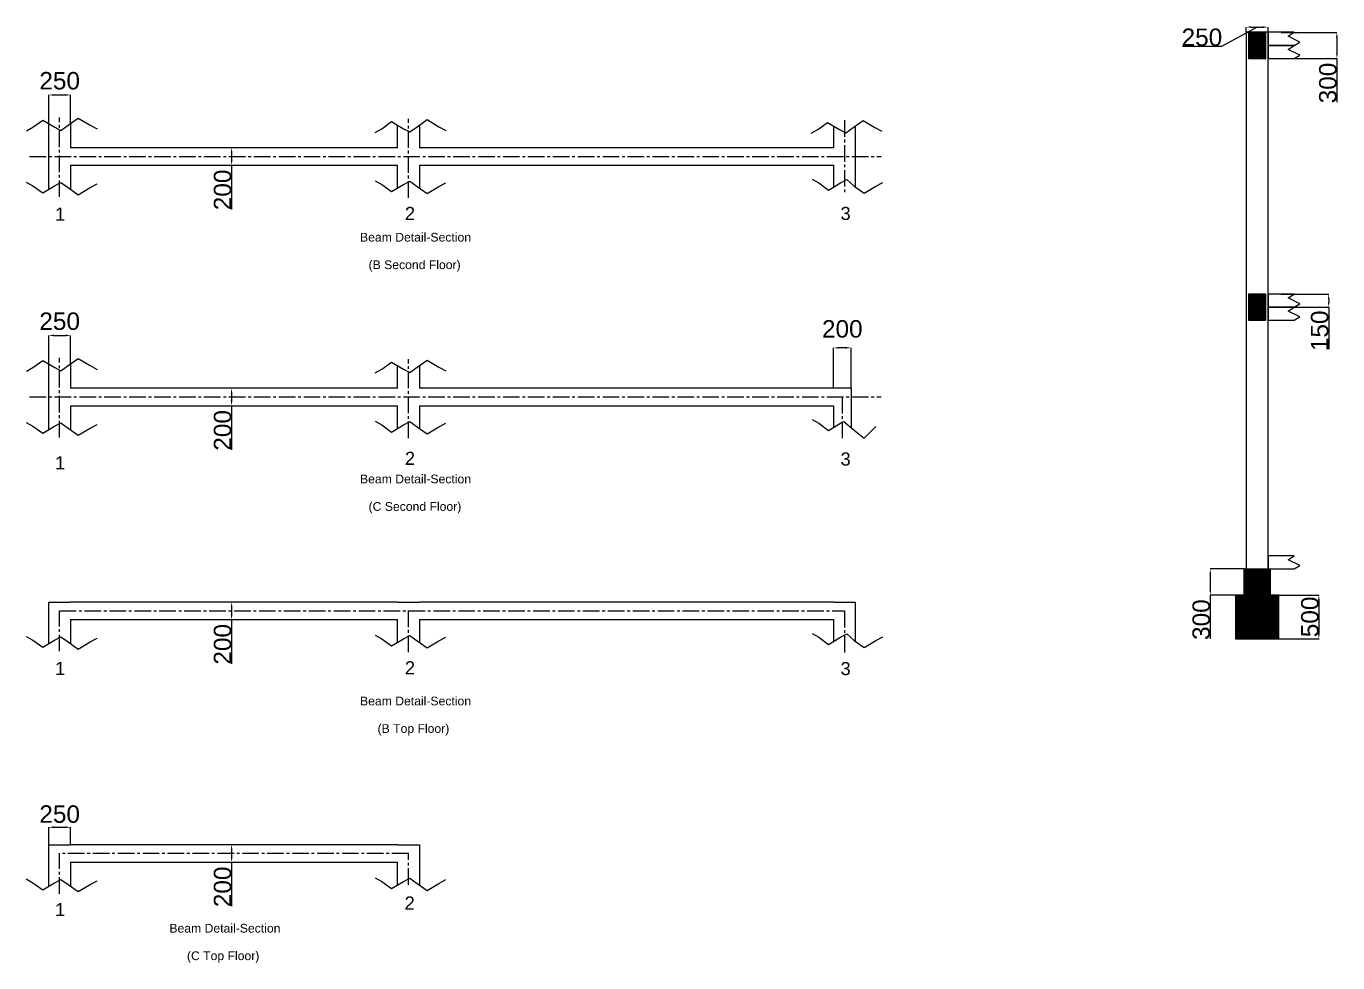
# Model space of a CAD drawing. Header units: millimetres. Extents: x -6487 to 75423, y -7622 to 19447.
# Drawn here: x 60383 to 75423, y -3798 to 6936 of the extents above; entities that cross this region are included whole.
import ezdxf

# ---------------------------------------------------------------- set-up
doc = ezdxf.new("R2010")
doc.units = ezdxf.units.MM
doc.linetypes.add('CENTER2', pattern=[28.575, 19.05, -3.175, 3.175, -3.175])
doc.layers.add('Centreline', color=7, linetype='Continuous', plot=False)
doc.styles.add('Annotative', font='arial.ttf')
doc.styles.get("Standard").update_dxf_attribs({"font": 'arial.ttf', "height": 100})
doc.dimstyles.new('Annotative', dxfattribs={"dimscale": 0, "dimtxt": 100, "dimasz": 60, "dimexe": 1.25, "dimexo": 0.625, "dimtad": 1, "dimtxsty": 'Standard', "dimcen": 2.5, "dimadec": 0, "dimazin": 0, "dimtfac": 1, "dimtmove": 0, "dimatfit": 3, "dimfxl": 1, "dimarcsym": 0})
pattern_1 = [(45, (-11775.926, -9212.82), (-6.7351921, 6.7351921), []), (45, (-11771.435, -9212.82), (-6.7351921, 6.7351921), [])]

# ---------------------------------------------------------------- blocks, each defined once
blk = doc.blocks.new('*U101')
at = {"layer": 'Centreline', "color": 0, "linetype": 'CENTER2', "lineweight": -3, "ltscale": 10, "transparency": 16777216}
blk.add_line((-2345, 0), (7419, 0), dxfattribs=at)
blk = doc.blocks.new('*U102')
at = {"layer": 'Centreline', "color": 0, "linetype": 'CENTER2', "lineweight": -3, "ltscale": 10, "transparency": 16777216}
blk.add_line((0, -244), (0, 661), dxfattribs=at)
blk = doc.blocks.new('*U103')
at = {"layer": 'Centreline', "color": 0, "linetype": 'CENTER2', "lineweight": -3, "ltscale": 10, "transparency": 16777216}
blk.add_line((0, -345), (0, 566), dxfattribs=at)
blk = doc.blocks.new('*U104')
at = {"layer": 'Centreline', "color": 0, "linetype": 'CENTER2', "lineweight": -3, "ltscale": 10, "transparency": 16777216}
blk.add_line((0, 529), (0, -324), dxfattribs=at)
blk = doc.blocks.new('*D106')
at = {"layer": 'Centreline', "color": 0, "lineweight": -2, "transparency": 16777216}
for p, q in [((62738, 5483), (62738, 5403)), ((62739, 5543), (62739, 5543)), ((62738, 5343), (62738, 4837)), ((62739, 5343), (62739, 5343))]:
    blk.add_line(p, q, dxfattribs=at)
at = {"layer": 'Centreline', "color": 0, "lineweight": -3, "transparency": 16777216}
for points in [[(62728, 5483), (62748, 5483), (62738, 5543)], [(62728, 5403), (62748, 5403), (62738, 5343)]]:
    blk.add_solid(points, dxfattribs=at)
at = {"layer": 'Defpoints', "color": 0, "lineweight": -3, "transparency": 16777216}
for p in [(62738, 5543), (62738, 5343), (62738, 5343)]:
    blk.add_point(p, dxfattribs=at)
at = {"layer": 'Centreline', "color": 0, "lineweight": -3, "transparency": 16777216, "insert": (62635, 5060), "char_height": 100, "attachment_point": 5, "rotation": 90}
blk.add_mtext('{\\H2x;200}', dxfattribs=at)
blk = doc.blocks.new('*D108')
at = {"layer": 'Centreline', "color": 0, "lineweight": -2, "transparency": 16777216}
for p, q in [((60641, 5818), (60641, 6149)), ((60701, 6148), (60831, 6148)), ((60891, 5818), (60891, 6149))]:
    blk.add_line(p, q, dxfattribs=at)
at = {"layer": 'Centreline', "color": 0, "lineweight": -3, "transparency": 16777216}
for points in [[(60701, 6158), (60701, 6138), (60641, 6148)], [(60831, 6158), (60831, 6138), (60891, 6148)]]:
    blk.add_solid(points, dxfattribs=at)
at = {"layer": 'Defpoints', "color": 0, "lineweight": -3, "transparency": 16777216}
for p in [(60891, 6148), (60641, 5818), (60891, 5818)]:
    blk.add_point(p, dxfattribs=at)
at = {"layer": 'Centreline', "color": 0, "lineweight": -3, "transparency": 16777216, "insert": (60766, 6310), "char_height": 100, "attachment_point": 5}
blk.add_mtext('{\\H2x;250}', dxfattribs=at)
blk = doc.blocks.new('*U109')
at = {"layer": 'Centreline', "color": 0, "linetype": 'CENTER2', "lineweight": -3, "ltscale": 10, "transparency": 16777216}
blk.add_line((-2345, 0), (7419, 0), dxfattribs=at)
blk = doc.blocks.new('*U110')
at = {"layer": 'Centreline', "color": 0, "linetype": 'CENTER2', "lineweight": -3, "ltscale": 10, "transparency": 16777216}
blk.add_line((0, -244), (0, 661), dxfattribs=at)
blk = doc.blocks.new('*U111')
at = {"layer": 'Centreline', "color": 0, "linetype": 'CENTER2', "lineweight": -3, "ltscale": 10, "transparency": 16777216}
blk.add_line((0, -345), (0, 566), dxfattribs=at)
blk = doc.blocks.new('*D112')
at = {"layer": 'Centreline', "color": 0, "lineweight": -2, "transparency": 16777216}
for p, q in [((62738, 2727), (62738, 2647)), ((62739, 2787), (62739, 2787)), ((62738, 2587), (62738, 2081)), ((62739, 2587), (62739, 2587))]:
    blk.add_line(p, q, dxfattribs=at)
at = {"layer": 'Centreline', "color": 0, "lineweight": -3, "transparency": 16777216}
for points in [[(62728, 2727), (62748, 2727), (62738, 2787)], [(62728, 2647), (62748, 2647), (62738, 2587)]]:
    blk.add_solid(points, dxfattribs=at)
at = {"layer": 'Defpoints', "color": 0, "lineweight": -3, "transparency": 16777216}
for p in [(62738, 2787), (62738, 2587), (62738, 2587)]:
    blk.add_point(p, dxfattribs=at)
at = {"layer": 'Centreline', "color": 0, "lineweight": -3, "transparency": 16777216, "insert": (62635, 2304), "char_height": 100, "attachment_point": 5, "rotation": 90}
blk.add_mtext('{\\H2x;200}', dxfattribs=at)
blk = doc.blocks.new('*D113')
at = {"layer": 'Centreline', "color": 0, "lineweight": -2, "transparency": 16777216}
for p, q in [((60641, 3063), (60641, 3393)), ((60701, 3392), (60831, 3392)), ((60891, 3063), (60891, 3393))]:
    blk.add_line(p, q, dxfattribs=at)
at = {"layer": 'Centreline', "color": 0, "lineweight": -3, "transparency": 16777216}
for points in [[(60701, 3402), (60701, 3382), (60641, 3392)], [(60831, 3402), (60831, 3382), (60891, 3392)]]:
    blk.add_solid(points, dxfattribs=at)
at = {"layer": 'Defpoints', "color": 0, "lineweight": -3, "transparency": 16777216}
for p in [(60891, 3392), (60641, 3062), (60891, 3062)]:
    blk.add_point(p, dxfattribs=at)
at = {"layer": 'Centreline', "color": 0, "lineweight": -3, "transparency": 16777216, "insert": (60766, 3554), "char_height": 100, "attachment_point": 5}
blk.add_mtext('{\\H2x;250}', dxfattribs=at)
blk = doc.blocks.new('*D115')
at = {"layer": 'Centreline', "color": 0, "lineweight": -2, "transparency": 16777216}
for p, q in [((69641, 2788), (69641, 3251)), ((69781, 3250), (69701, 3250)), ((69841, 2788), (69841, 3251))]:
    blk.add_line(p, q, dxfattribs=at)
at = {"layer": 'Centreline', "color": 0, "lineweight": -3, "transparency": 16777216}
for points in [[(69701, 3260), (69701, 3240), (69641, 3250)], [(69781, 3260), (69781, 3240), (69841, 3250)]]:
    blk.add_solid(points, dxfattribs=at)
at = {"layer": 'Defpoints', "color": 0, "lineweight": -3, "transparency": 16777216}
for p in [(69641, 3250), (69641, 2787), (69841, 2787)]:
    blk.add_point(p, dxfattribs=at)
at = {"layer": 'Centreline', "color": 0, "lineweight": -3, "transparency": 16777216, "insert": (69741, 3466), "char_height": 100, "attachment_point": 5}
blk.add_mtext('{\\H2x;200}', dxfattribs=at)
blk = doc.blocks.new('*U116')
at = {"layer": 'Centreline', "color": 0, "linetype": 'CENTER2', "lineweight": -3, "ltscale": 10, "transparency": 16777216}
blk.add_line((0, 115), (0, -386), dxfattribs=at)
blk = doc.blocks.new('*U117')
at = {"layer": 'Centreline', "color": 0, "linetype": 'CENTER2', "lineweight": -3, "ltscale": 10, "transparency": 16777216}
blk.add_line((-2000, 0), (7000, 0), dxfattribs=at)
blk = doc.blocks.new('*U118')
at = {"layer": 'Centreline', "color": 0, "linetype": 'CENTER2', "lineweight": -3, "ltscale": 10, "transparency": 16777216}
blk.add_line((0, -244), (0, 232), dxfattribs=at)
blk = doc.blocks.new('*U119')
at = {"layer": 'Centreline', "color": 0, "linetype": 'CENTER2', "lineweight": -3, "ltscale": 10, "transparency": 16777216}
blk.add_line((0, -276), (0, 189), dxfattribs=at)
blk = doc.blocks.new('*U120')
at = {"layer": 'Centreline', "color": 0, "linetype": 'CENTER2', "lineweight": -3, "ltscale": 10, "transparency": 16777216}
blk.add_line((0, 176), (0, -324), dxfattribs=at)
blk = doc.blocks.new('*D121')
at = {"layer": 'Centreline', "color": 0, "lineweight": -2, "transparency": 16777216}
for p, q in [((62739, 335), (62739, 335)), ((62738, 275), (62738, 195)), ((62738, 135), (62738, -371)), ((62739, 135), (62739, 135))]:
    blk.add_line(p, q, dxfattribs=at)
at = {"layer": 'Centreline', "color": 0, "lineweight": -3, "transparency": 16777216}
for points in [[(62728, 275), (62748, 275), (62738, 335)], [(62728, 195), (62748, 195), (62738, 135)]]:
    blk.add_solid(points, dxfattribs=at)
at = {"layer": 'Defpoints', "color": 0, "lineweight": -3, "transparency": 16777216}
for p in [(62738, 335), (62738, 135), (62738, 135)]:
    blk.add_point(p, dxfattribs=at)
at = {"layer": 'Centreline', "color": 0, "lineweight": -3, "transparency": 16777216, "insert": (62635, -148), "char_height": 100, "attachment_point": 5, "rotation": 90}
blk.add_mtext('{\\H2x;200}', dxfattribs=at)
blk = doc.blocks.new('*U125')
at = {"layer": 'Centreline', "color": 0, "linetype": 'CENTER2', "lineweight": -3, "ltscale": 10, "transparency": 16777216}
blk.add_line((0, -276), (0, 189), dxfattribs=at)
blk = doc.blocks.new('*D126')
at = {"layer": 'Centreline', "color": 0, "lineweight": -2, "transparency": 16777216}
for p, q in [((62738, -2505), (62738, -2585)), ((62739, -2445), (62739, -2445)), ((62738, -2645), (62738, -3151)), ((62739, -2645), (62739, -2645))]:
    blk.add_line(p, q, dxfattribs=at)
at = {"layer": 'Centreline', "color": 0, "lineweight": -3, "transparency": 16777216}
for points in [[(62728, -2505), (62748, -2505), (62738, -2445)], [(62728, -2585), (62748, -2585), (62738, -2645)]]:
    blk.add_solid(points, dxfattribs=at)
at = {"layer": 'Defpoints', "color": 0, "lineweight": -3, "transparency": 16777216}
for p in [(62738, -2445), (62738, -2645), (62738, -2645)]:
    blk.add_point(p, dxfattribs=at)
at = {"layer": 'Centreline', "color": 0, "lineweight": -3, "transparency": 16777216, "insert": (62635, -2928), "char_height": 100, "attachment_point": 5, "rotation": 90}
blk.add_mtext('{\\H2x;200}', dxfattribs=at)
blk = doc.blocks.new('*U127')
at = {"layer": 'Centreline', "color": 0, "linetype": 'CENTER2', "lineweight": -3, "ltscale": 10, "transparency": 16777216}
blk.add_line((2000, 0), (-2003.5, 0), dxfattribs=at)
blk = doc.blocks.new('*U128')
at = {"layer": 'Centreline', "color": 0, "linetype": 'CENTER2', "lineweight": -3, "ltscale": 10, "transparency": 16777216}
blk.add_line((0, -182), (0, 182), dxfattribs=at)
blk = doc.blocks.new('*D130')
at = {"layer": 'Centreline', "color": 0, "lineweight": -2, "transparency": 16777216}
for p, q in [((60641, -2444), (60641, -2244)), ((60701, -2245), (60831, -2245)), ((60891, -2444), (60891, -2244))]:
    blk.add_line(p, q, dxfattribs=at)
at = {"layer": 'Centreline', "color": 0, "lineweight": -3, "transparency": 16777216}
for points in [[(60701, -2235), (60701, -2255), (60641, -2245)], [(60831, -2235), (60831, -2255), (60891, -2245)]]:
    blk.add_solid(points, dxfattribs=at)
at = {"layer": 'Defpoints', "color": 0, "lineweight": -3, "transparency": 16777216}
for p in [(60891, -2245), (60641, -2445), (60891, -2445)]:
    blk.add_point(p, dxfattribs=at)
at = {"layer": 'Centreline', "color": 0, "lineweight": -3, "transparency": 16777216, "insert": (60766, -2095), "char_height": 100, "attachment_point": 5}
blk.add_mtext('{\\H2x;250}', dxfattribs=at)
blk = doc.blocks.new('*D156')
at = {"layer": 'Centreline', "color": 0, "lineweight": -2, "transparency": 16777216}
for p, q in [((74774, 3866), (75320, 3866)), ((75319, 3806), (75319, 3776)), ((74774, 3716), (75320, 3716)), ((75319, 3716), (75319, 3233))]:
    blk.add_line(p, q, dxfattribs=at)
at = {"layer": 'Centreline', "color": 0, "lineweight": -3, "transparency": 16777216}
for points in [[(75309, 3806), (75329, 3806), (75319, 3866)], [(75309, 3776), (75329, 3776), (75319, 3716)]]:
    blk.add_solid(points, dxfattribs=at)
at = {"layer": 'Defpoints', "color": 0, "lineweight": -3, "transparency": 16777216}
for p in [(74773, 3866), (74773, 3716), (75319, 3716)]:
    blk.add_point(p, dxfattribs=at)
at = {"layer": 'Centreline', "color": 0, "lineweight": -3, "transparency": 16777216, "insert": (75216, 3445), "char_height": 100, "attachment_point": 5, "rotation": 90}
blk.add_mtext('{\\H2x;150}', dxfattribs=at)
blk = doc.blocks.new('*D155')
at = {"layer": 'Centreline', "color": 0, "lineweight": -2, "transparency": 16777216}
for p, q in [((74774, 6866), (75414, 6866)), ((75413, 6806), (75413, 6626)), ((74774, 6566), (75414, 6566)), ((75413, 6566), (75413, 6064))]:
    blk.add_line(p, q, dxfattribs=at)
at = {"layer": 'Centreline', "color": 0, "lineweight": -3, "transparency": 16777216}
for points in [[(75403, 6806), (75423, 6806), (75413, 6866)], [(75403, 6626), (75423, 6626), (75413, 6566)]]:
    blk.add_solid(points, dxfattribs=at)
at = {"layer": 'Defpoints', "color": 0, "lineweight": -3, "transparency": 16777216}
for p in [(74773, 6866), (74773, 6566), (75413, 6566)]:
    blk.add_point(p, dxfattribs=at)
at = {"layer": 'Centreline', "color": 0, "lineweight": -3, "transparency": 16777216, "insert": (75310, 6285), "char_height": 100, "attachment_point": 5, "rotation": 90}
blk.add_mtext('{\\H2x;300}', dxfattribs=at)
blk = doc.blocks.new('*D154')
at = {"layer": 'Centreline', "color": 0, "lineweight": -2, "transparency": 16777216}
for p, q in [((74498, 6926), (74088, 6705)), ((74373, 6867), (74373, 6927)), ((74433, 6926), (74563, 6926)), ((74623, 6867), (74623, 6927)), ((74088, 6705), (73642, 6705))]:
    blk.add_line(p, q, dxfattribs=at)
at = {"layer": 'Centreline', "color": 0, "lineweight": -3, "transparency": 16777216}
for points in [[(74433, 6936), (74433, 6916), (74373, 6926)], [(74563, 6936), (74563, 6916), (74623, 6926)]]:
    blk.add_solid(points, dxfattribs=at)
at = {"layer": 'Defpoints', "color": 0, "lineweight": -3, "transparency": 16777216}
for p in [(74623, 6926), (74373, 6866), (74623, 6866)]:
    blk.add_point(p, dxfattribs=at)
at = {"layer": 'Centreline', "color": 0, "lineweight": -3, "transparency": 16777216, "insert": (73865, 6808), "char_height": 100, "attachment_point": 5}
blk.add_mtext('{\\H2x;250}', dxfattribs=at)
blk = doc.blocks.new('*D160')
at = {"layer": 'Centreline', "color": 0, "lineweight": -2, "transparency": 16777216}
for p, q in [((74348, 716), (73960, 716)), ((73961, 656), (73961, 476)), ((74348, 416), (73960, 416)), ((73961, 416), (73961, -86))]:
    blk.add_line(p, q, dxfattribs=at)
at = {"layer": 'Centreline', "color": 0, "lineweight": -3, "transparency": 16777216}
for points in [[(73951, 656), (73971, 656), (73961, 716)], [(73951, 476), (73971, 476), (73961, 416)]]:
    blk.add_solid(points, dxfattribs=at)
at = {"layer": 'Defpoints', "color": 0, "lineweight": -3, "transparency": 16777216}
for p in [(74348, 716), (73961, 416), (74348, 416)]:
    blk.add_point(p, dxfattribs=at)
at = {"layer": 'Centreline', "color": 0, "lineweight": -3, "transparency": 16777216, "insert": (73858, 135), "char_height": 100, "attachment_point": 5, "rotation": 90}
blk.add_mtext('{\\H2x;300}', dxfattribs=at)
blk = doc.blocks.new('*D159')
at = {"layer": 'Centreline', "color": 0, "lineweight": -2, "transparency": 16777216}
for p, q in [((74749, 416), (75208, 416)), ((75206, 356), (75206, -24)), ((74749, -84), (75208, -84))]:
    blk.add_line(p, q, dxfattribs=at)
at = {"layer": 'Centreline', "color": 0, "lineweight": -3, "transparency": 16777216}
for points in [[(75196, 356), (75216, 356), (75206, 416)], [(75196, -24), (75216, -24), (75206, -84)]]:
    blk.add_solid(points, dxfattribs=at)
at = {"layer": 'Defpoints', "color": 0, "lineweight": -3, "transparency": 16777216}
for p in [(74748, 416), (74748, -84), (75206, -84)]:
    blk.add_point(p, dxfattribs=at)
at = {"layer": 'Centreline', "color": 0, "lineweight": -3, "transparency": 16777216, "insert": (75104, 166), "char_height": 100, "attachment_point": 5, "rotation": 90}
blk.add_mtext('{\\H2x;500}', dxfattribs=at)

msp = doc.modelspace()

# ---------------------------------------------------------------- hatches: boundary and pattern name
at = {"layer": 'Centreline', "lineweight": -3, "true_color": 0x293189, "transparency": 33554559}
h = msp.add_hatch(dxfattribs=at)
h.set_pattern_fill('ANSI32', color=177)
h.set_pattern_definition(pattern_1)
h.paths.add_polyline_path([(74598.323, 3866.375), (74398.323, 3866.375), (74398.323, 3566.375), (74598.323, 3566.375)])
h.paths.add_polyline_path([(74598.323, 6866.375), (74398.323, 6866.375), (74398.323, 6566.375), (74598.323, 6566.375)])
at = {"layer": 'Centreline', "lineweight": -3, "true_color": 0xcd6928, "transparency": 33554559}
h = msp.add_hatch(dxfattribs=at)
h.set_pattern_fill('ANSI32', color=32)
h.set_pattern_definition(pattern_1)
h.paths.add_polyline_path([(74648.323, 716.375), (74348.323, 716.375), (74348.323, 416.375), (74648.323, 416.375)])
at = {"layer": 'Centreline', "lineweight": -3, "true_color": 0x991b1e, "transparency": 33554559}
h = msp.add_hatch(dxfattribs=at)
h.set_pattern_fill('ANSI32', color=244)
h.set_pattern_definition(pattern_1)
h.paths.add_polyline_path([(74748.323, 416.375), (74248.323, 416.375), (74248.323, -83.625), (74748.323, -83.625)])

# ---------------------------------------------------------------- linework, layer by layer
at = {"layer": 'Centreline', "color": 116, "lineweight": -3, "true_color": 0x136734}
for p, q in [((74923.323, 6866.375), (74623.323, 6866.375)), ((74923.323, 6716.375), (74623.323, 6716.375)), ((64640.999, 5542.684), (60890.999, 5542.684)), ((69640.999, 5542.684), (64890.999, 5542.684)), ((60890.999, 5342.684), (64640.999, 5342.684)), ((64890.999, 5342.684), (69640.999, 5342.684)), ((74923.323, 3866.375), (74623.323, 3866.375)), ((74923.323, 3716.375), (74623.323, 3716.375)), ((64640.999, 2786.941), (60890.999, 2786.941)), ((69640.999, 2786.941), (64890.999, 2786.941)), ((60890.999, 2586.941), (64640.999, 2586.941)), ((64890.999, 2586.941), (69640.999, 2586.941)), ((74923.323, 866.375), (74623.323, 866.375)), ((74623.323, 716.375), (74923.323, 716.375)), ((64640.999, 335.27), (60890.999, 335.27)), ((69640.999, 335.27), (64890.999, 335.27)), ((60890.999, 135.27), (64640.999, 135.27)), ((64890.999, 135.27), (69640.999, 135.27)), ((64640.999, -2444.891), (60890.999, -2444.891)), ((60890.999, -2644.891), (64640.999, -2644.891))]:
    msp.add_line(p, q, dxfattribs=at)
at = {"layer": 'Centreline', "color": 219, "lineweight": -3, "true_color": 0x642165}
for p, q in [((74623.323, 6866.375), (74623.323, 6716.375)), ((74623.323, 6716.375), (74623.323, 6566.375)), ((60640.999, 5067.684), (60640.999, 5817.684)), ((60890.999, 5817.684), (60890.999, 5542.684)), ((64640.999, 5542.684), (64640.999, 5799.722)), ((64890.999, 5799.722), (64890.999, 5542.684)), ((69640.999, 5792.684), (69640.999, 5542.684)), ((69890.999, 5092.684), (69890.999, 5792.684)), ((60890.999, 5342.684), (60890.999, 5067.684)), ((64640.999, 5085.645), (64640.999, 5342.684)), ((64890.999, 5342.684), (64890.999, 5085.645)), ((69640.999, 5342.684), (69640.999, 5092.684)), ((74623.323, 3866.375), (74623.323, 3716.375)), ((74623.323, 3716.375), (74623.323, 3566.375)), ((60640.999, 2311.941), (60640.999, 3061.941)), ((60890.999, 3061.941), (60890.999, 2786.941)), ((64640.999, 2786.941), (64640.999, 3043.979)), ((64890.999, 3043.979), (64890.999, 2786.941)), ((69840.999, 2786.941), (69640.999, 2786.941)), ((69840.999, 2786.941), (69840.999, 2337.022)), ((60890.999, 2586.941), (60890.999, 2311.941)), ((64640.999, 2329.903), (64640.999, 2586.941)), ((64890.999, 2586.941), (64890.999, 2329.903)), ((69640.999, 2586.941), (69640.999, 2336.941)), ((74623.323, 866.375), (74623.323, 716.375)), ((60640.999, -139.73), (60640.999, 335.27)), ((60640.999, 335.27), (60890.999, 335.27)), ((64640.999, 335.27), (64890.999, 335.27)), ((69640.999, 335.27), (69890.999, 335.27)), ((69890.999, -114.73), (69890.999, 335.27)), ((60890.999, 135.27), (60890.999, -139.73)), ((64640.999, -121.769), (64640.999, 135.27)), ((64890.999, 135.27), (64890.999, -121.769)), ((69640.999, 135.27), (69640.999, -114.73)), ((60640.999, -2919.891), (60640.999, -2444.891)), ((60640.999, -2444.891), (60890.999, -2444.891)), ((64640.999, -2444.891), (64890.999, -2444.891)), ((64890.999, -2444.891), (64890.999, -2901.929)), ((60890.999, -2644.891), (60890.999, -2919.891)), ((64640.999, -2901.929), (64640.999, -2644.891))]:
    msp.add_line(p, q, dxfattribs=at)
at = {"layer": 'Centreline', "lineweight": -3}
for p, q in [((74623.323, 6716.375), (74923.323, 6716.375)), ((74623.323, 3716.375), (74923.323, 3716.375))]:
    msp.add_line(p, q, dxfattribs=at)
at = {"layer": 'Centreline', "color": 177, "lineweight": -3, "true_color": 0x293189}
for p, q in [((74623.323, 6566.375), (74923.323, 6566.375)), ((74623.323, 3566.375), (74923.323, 3566.375))]:
    msp.add_line(p, q, dxfattribs=at)
at = {"layer": 'Centreline', "color": 32, "lineweight": -3, "true_color": 0xcd6928}
msp.add_line((74648.323, 416.375), (74923.323, 416.375), dxfattribs=at)
at = {"layer": 'Centreline', "color": 219, "lineweight": -3, "true_color": 0x642165}
msp.add_lwpolyline([(74373.323, 716.375), (74623.323, 716.375), (74623.323, 6866.375), (74373.323, 6866.375)], close=True, dxfattribs=at)
at = {"layer": 'Centreline', "color": 177, "lineweight": -3, "true_color": 0x293189}
for points in [[(74598.323, 6866.375), (74398.323, 6866.375), (74398.323, 6566.375), (74598.323, 6566.375)], [(74598.323, 3866.375), (74398.323, 3866.375), (74398.323, 3566.375), (74598.323, 3566.375)]]:
    msp.add_lwpolyline(points, close=True, dxfattribs=at)
for points in [[(74923.323, 6716.375), (74986.071, 6753.475), (74986.071, 6753.475), (74854.093, 6821.147), (74923.323, 6866.375)], [(74923.323, 6566.375), (74986.071, 6603.475), (74986.071, 6603.475), (74854.093, 6671.147), (74923.323, 6716.375)], [(60780.797, 5742.009), (60865.418, 5801.886), (60978.702, 5883.117), (61115.418, 5801.886), (61195.996, 5759.3)], [(60383.875, 5737.179), (60459.357, 5779.765), (60572.641, 5860.996), (60709.357, 5779.765), (60780.797, 5742.009)], [(64383.875, 5719.217), (64459.357, 5761.804), (64572.641, 5843.034), (64709.357, 5761.804), (64780.797, 5724.047)], [(64780.797, 5724.047), (64865.418, 5783.925), (64978.702, 5865.155), (65115.418, 5783.925), (65195.996, 5741.338)], [(60382.672, 5150.034), (60458.155, 5107.447), (60571.438, 5026.216), (60708.155, 5107.447), (60779.595, 5145.851)], [(60779.595, 5145.851), (60864.216, 5085.973), (60977.499, 5004.742), (61114.216, 5085.973), (61194.794, 5128.56)], [(64383.875, 5164.717), (64459.357, 5122.131), (64572.641, 5040.9), (64709.357, 5122.131), (64780.797, 5159.888)], [(64780.797, 5159.888), (64865.418, 5100.01), (64978.702, 5018.779), (65115.418, 5100.01), (65195.996, 5142.597)], [(74923.323, 3716.375), (74986.071, 3753.475), (74986.071, 3753.475), (74854.093, 3821.147), (74923.323, 3866.375)], [(74923.323, 3566.375), (74986.071, 3603.475), (74986.071, 3603.475), (74854.093, 3671.147), (74923.323, 3716.375)], [(60383.875, 2981.436), (60459.357, 3024.023), (60572.641, 3105.254), (60709.357, 3024.023), (60780.797, 2986.266)], [(60780.797, 2986.266), (60865.418, 3046.144), (60978.702, 3127.374), (61115.418, 3046.144), (61195.996, 3003.557)], [(64383.875, 2963.475), (64459.357, 3006.061), (64572.641, 3087.292), (64709.357, 3006.061), (64780.797, 2968.305)], [(64780.797, 2968.305), (64865.418, 3028.182), (64978.702, 3109.413), (65115.418, 3028.182), (65195.996, 2985.596)], [(64383.875, 2408.975), (64459.357, 2366.388), (64572.641, 2285.158), (64709.357, 2366.388), (64780.797, 2404.145)], [(60382.672, 2394.291), (60458.155, 2351.705), (60571.438, 2270.474), (60708.155, 2351.705), (60779.595, 2390.108)], [(60779.595, 2390.108), (60864.216, 2330.231), (60977.499, 2249), (61114.216, 2330.231), (61194.794, 2372.817)], [(64780.797, 2404.145), (64865.418, 2344.268), (64978.702, 2263.037), (65115.418, 2344.268), (65195.996, 2386.854)], [(74923.323, 716.375), (74986.071, 753.475), (74986.071, 753.475), (74854.093, 821.147), (74923.323, 866.375)], [(60382.672, -57.38), (60458.155, -99.967), (60571.438, -181.197), (60708.155, -99.967), (60779.595, -61.563)], [(60779.595, -61.563), (60864.216, -121.441), (60977.499, -202.671), (61114.216, -121.441), (61194.794, -78.854)], [(64383.875, -42.696), (64459.357, -85.283), (64572.641, -166.514), (64709.357, -85.283), (64780.797, -47.526)], [(64780.797, -47.526), (64865.418, -107.404), (64978.702, -188.634), (65115.418, -107.404), (65195.996, -64.817)], [(60382.672, -2837.541), (60458.155, -2880.127), (60571.438, -2961.358), (60708.155, -2880.127), (60779.595, -2841.724)], [(60779.595, -2841.724), (60864.216, -2901.601), (60977.499, -2982.832), (61114.216, -2901.601), (61194.794, -2859.015)], [(64383.875, -2822.857), (64459.357, -2865.443), (64572.641, -2946.674), (64709.357, -2865.443), (64780.797, -2827.687)], [(64780.797, -2827.687), (64865.418, -2887.564), (64978.702, -2968.795), (65115.418, -2887.564), (65195.996, -2844.978)]]:
    msp.add_lwpolyline(points, dxfattribs=at)
at = {"layer": 'Centreline', "color": 177, "lineweight": -3, "ltscale": 5, "true_color": 0x293189}
for points in [[(69383.875, 5710.5), (69459.357, 5753.086), (69572.641, 5834.317), (69709.357, 5753.086), (69780.797, 5715.329)], [(69780.797, 5715.329), (69865.418, 5775.207), (69978.702, 5856.438), (70115.418, 5775.207), (70195.996, 5732.62)], [(69395.651, 5184.972), (69471.133, 5142.386), (69584.417, 5056.874), (69721.133, 5142.386), (69792.573, 5180.142)], [(69792.573, 5180.142), (69877.194, 5102.235), (69990.478, 5021.004), (70127.194, 5102.235), (70207.772, 5144.822)], [(69395.651, 2429.73), (69471.133, 2387.143), (69584.417, 2301.631), (69721.133, 2387.143), (69756.853, 2406.022)], [(69756.853, 2406.022), (69877.194, 2306.311), (69990.478, 2213.534), (70127.194, 2346.993), (70127.194, 2346.993)], [(69395.651, -22.442), (69471.133, -65.028), (69584.417, -150.54), (69721.133, -65.028), (69792.573, -27.272)], [(69792.573, -27.272), (69877.194, -105.179), (69990.478, -186.409), (70127.194, -105.179), (70207.772, -62.592)]]:
    msp.add_lwpolyline(points, dxfattribs=at)
at = {"layer": 'Centreline', "color": 32, "lineweight": -3, "true_color": 0xcd6928}
msp.add_lwpolyline([(74348.323, 716.375), (74648.323, 716.375), (74648.323, 416.375), (74348.323, 416.375)], close=True, dxfattribs=at)
at = {"layer": 'Centreline', "color": 244, "lineweight": -3, "true_color": 0x991b1e}
msp.add_lwpolyline([(74248.323, -83.625), (74748.323, -83.625), (74748.323, 416.375), (74248.323, 416.375)], close=True, dxfattribs=at)

# ---------------------------------------------------------------- block references
at = {"layer": 'Centreline', "color": 244, "linetype": 'CENTER2', "lineweight": -3, "ltscale": 10, "true_color": 0x991b1e}
for name, p in [('*U103', (60765.999, 5323.934)), ('*U102', (64765.999, 5214.164)), ('*U104', (69765.999, 5330.184)), ('*U101', (62765.999, 5442.684)), ('*U111', (60765.999, 2568.191)), ('*U110', (64765.999, 2458.422)), ('*U109', (62765.999, 2686.941)), ('*U116', (69740.999, 2574.441)), ('*U119', (60765.999, 47.77)), ('*U117', (62765.999, 235.27)), ('*U118', (64765.999, 6.751)), ('*U120', (69765.999, 60.27)), ('*U127', (62765.999, -2544.891)), ('*U125', (60765.999, -2732.391)), ('*U128', (64765.999, -2723.41))]:
    msp.add_blockref(name, p, dxfattribs=at)

# ---------------------------------------------------------------- texts
at = {"layer": 'Centreline', "lineweight": -3, "attachment_point": 1, "style": 'Annotative'}
for s, insert, char_height, width in [('1', (60712.597, 4858.051), 150, 359.46367), ('2', (64725.158, 4865.38), 150, 205.39385), ('3', (69720.745, 4865.38), 150, 205.39385), ('Beam Detail-Section', (64210.501, 4567.926), 100, 5170.87074), ('(B Second Floor)', (64308.701, 4252.448), 100, 2378.45292), ('1', (60712.597, 2006.761), 150, 359.46367), ('2', (64725.158, 2058.084), 150, 205.39385), ('3', (69720.745, 2050.735), 150, 205.39385), ('Beam Detail-Section', (64210.501, 1797.276), 100, 5170.87074), ('(C Second Floor)', (64308.701, 1481.797), 100, 2378.45292), ('1', (60712.597, -349.363), 150, 359.46367), ('2', (64725.158, -342.034), 150, 205.39385), ('3', (69720.745, -351.17), 150, 205.39385), ('Beam Detail-Section', (64210.501, -747.838), 100, 5170.87074), ('(B Top Floor)', (64411.777, -1063.316), 100, 2378.45292), ('1', (60712.597, -3113.312), 150, 359.46367), ('2', (64721.421, -3038.474), 150, 205.39385), ('Beam Detail-Section', (62024.473, -3352.167), 100, 5170.87074), ('(C Top Floor)', (62225.75, -3667.645), 100, 2378.45292)]:
    msp.add_mtext(s, dxfattribs=dict(at, insert=insert, char_height=char_height, width=width))

# ---------------------------------------------------------------- dimensions: what is measured, and where the dimension line sits
at = {"layer": 'Centreline', "lineweight": -3}
for base, p1, p2, override, picture, middle in [((74623.323, 6925.796), (74373.323, 6866.375), (74623.323, 6866.375), {"dimtmove": 1}, '*D154', (74087.123, 6705.34)), ((60890.999, 6147.55), (60640.999, 5817.684), (60890.999, 5817.684), {"dimtmove": 2}, '*D108', (60765.999, 6309.694)), ((60890.999, 3391.807), (60640.999, 3061.941), (60890.999, 3061.941), {"dimtmove": 2}, '*D113', (60765.999, 3553.952)), ((69640.999, 3250.056), (69840.999, 2786.941), (69640.999, 2786.941), {"dimtmove": 2}, '*D115', (69740.999, 3465.915)), ((60890.999, -2244.934), (60640.999, -2444.891), (60890.999, -2444.891), {"dimtmove": 2}, '*D130', (60765.999, -2094.877))]:
    dim = msp.add_linear_dim(base=base, p1=p1, p2=p2, text='{\\H2x;<>}', dimstyle='Annotative', override=override, dxfattribs=at)
    dim.commit()
    dim.dimension.update_dxf_attribs({"geometry": picture, "text_midpoint": middle, "dimtype": 160})
for base, p1, p2, text, picture, middle in [((75412.961, 6566.375), (74773.323, 6866.375), (74773.323, 6566.375), '{\\H2x;<>}', '*D155', (75310.153, 6285.218)), ((62737.941, 5342.684), (62737.941, 5542.684), (62737.941, 5342.684), '{\\H2x;200}', '*D106', (62635.201, 5059.753)), ((75318.64, 3716.375), (74773.323, 3866.375), (74773.323, 3716.375), '{\\H2x;<>}', '*D156', (75215.9, 3444.563)), ((62737.941, 2586.941), (62737.941, 2786.941), (62737.941, 2586.941), '{\\H2x;200}', '*D112', (62635.201, 2304.01)), ((73961.043, 416.375), (74348.323, 716.375), (74348.323, 416.375), '{\\H2x;<>}', '*D160', (73858.235, 135.218)), ((62737.941, 135.27), (62737.941, 335.27), (62737.941, 135.27), '{\\H2x;200}', '*D121', (62635.201, -147.661)), ((75206.372, -83.625), (74748.323, 416.375), (74748.323, -83.625), '{\\H2x;<>}', '*D159', (75103.632, 166.375)), ((62737.941, -2644.891), (62737.941, -2444.891), (62737.941, -2644.891), '{\\H2x;200}', '*D126', (62635.201, -2927.821))]:
    dim = msp.add_linear_dim(base=base, p1=p1, p2=p2, angle=90, text=text, dimstyle='Annotative', dxfattribs=at)
    dim.commit()
    dim.dimension.update_dxf_attribs({"geometry": picture, "text_midpoint": middle})

doc.saveas('drawing.dxf')
